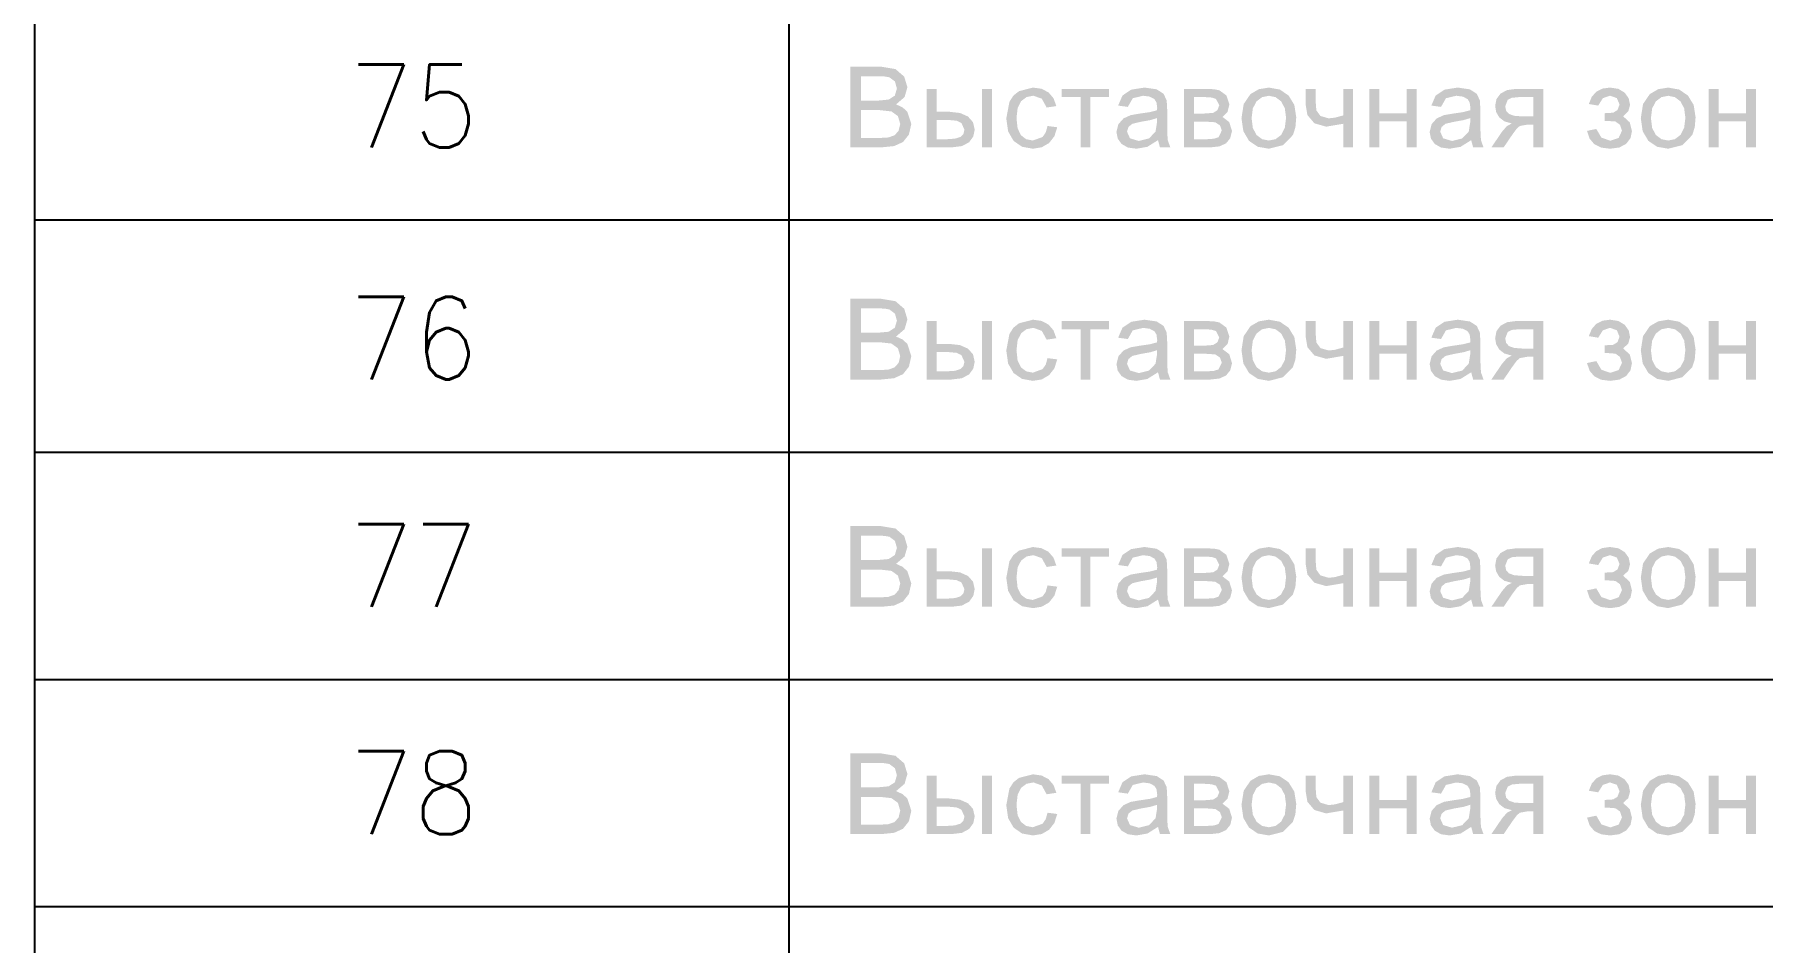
# Model space of a CAD drawing. Header units: millimetres. Extents: x 0 to 420, y 0 to 297.
# Drawn here: x 28.91 to 44.04, y 95.19 to 103.14 of the extents above; entities that cross this region are included whole.
import ezdxf

# ---------------------------------------------------------------- set-up
doc = ezdxf.new("R2010")
doc.units = ezdxf.units.MM
doc.layers.get('0').update_dxf_attribs({"linetype": 'CONTINUOUS'})
doc.styles.get("Standard").update_dxf_attribs({"font": 'STANDARD'})

msp = doc.modelspace()

# ---------------------------------------------------------------- hatches: boundary and pattern name
at = {"true_color": 0x0000fb}
h = msp.add_hatch(color=0, dxfattribs=at)
h.paths.add_polyline_path([(36.055542, 102.150333), (36.055542, 102.857542), (36.321228, 102.857542), (36.450763, 102.836045), (36.527382, 102.769899), (36.555494, 102.676744), (36.530689, 102.590754), (36.456275, 102.526813), (36.513051, 102.500768), (36.554943, 102.462321), (36.589669, 102.355385), (36.568723, 102.262781), (36.516909, 102.197186), (36.439188, 102.161908), (36.325086, 102.150333)], flags=0)
h.paths.add_polyline_path([(36.149248, 102.560437), (36.301935, 102.560437), (36.391232, 102.568705), (36.445251, 102.603432), (36.463441, 102.665719), (36.446353, 102.727455), (36.397847, 102.763836), (36.355265, 102.771277), (36.29036, 102.773757), (36.149248, 102.773757)], flags=0)
h.paths.add_polyline_path([(36.149248, 102.233566), (36.325086, 102.233566), (36.389027, 102.237425), (36.443046, 102.256166), (36.478324, 102.295854), (36.492656, 102.355385), (36.472261, 102.424287), (36.416037, 102.465077), (36.312959, 102.476652), (36.149248, 102.476652)], flags=0)
h = msp.add_hatch(color=0, dxfattribs=at)
h.paths.add_polyline_path([(37.209582, 102.662412), (37.296122, 102.662412), (37.296122, 102.150333), (37.209582, 102.150333)], flags=0)
h.paths.add_polyline_path([(36.723961, 102.662412), (36.810502, 102.662412), (36.810502, 102.462321), (36.920745, 102.462321), (37.015829, 102.45171), (37.086109, 102.420428), (37.129793, 102.370957), (37.144538, 102.305776), (37.132274, 102.2459), (37.096031, 102.195533), (37.032779, 102.161564), (36.940589, 102.150333), (36.723961, 102.150333)], flags=0)
h.paths.add_polyline_path([(36.810502, 102.221991), (36.902003, 102.221991), (36.972283, 102.226952), (37.019412, 102.241835), (37.045733, 102.267742), (37.05469, 102.305224), (37.028232, 102.364204), (36.986408, 102.384048), (36.913579, 102.390663), (36.810502, 102.390663)], flags=0)
for points in [[(37.782221, 102.337746), (37.867108, 102.326722), (37.842235, 102.247829), (37.79545, 102.188367), (37.731303, 102.15116), (37.654339, 102.138757), (37.559186, 102.155776), (37.485116, 102.207108), (37.437023, 102.290686), (37.421175, 102.404443), (37.448736, 102.549413), (37.483394, 102.603639), (37.532521, 102.642568), (37.654891, 102.673987), (37.730407, 102.663308), (37.791041, 102.631544), (37.834518, 102.580625), (37.859391, 102.51193), (37.774504, 102.499252), (37.732061, 102.576422), (37.658198, 102.602881), (37.598529, 102.590961), (37.551262, 102.555476), (37.520532, 102.494774), (37.510472, 102.407199), (37.520118, 102.317489), (37.549608, 102.256717), (37.595221, 102.221991), (37.653237, 102.210415), (37.738675, 102.241283), (37.766443, 102.28104)], [(37.905563, 102.662412), (38.32173, 102.662412), (38.32173, 102.590754), (38.156917, 102.590754), (38.156917, 102.150333), (38.070928, 102.150333), (38.070928, 102.590754), (37.905563, 102.590754)], [(40.041543, 102.662412), (40.128635, 102.662412), (40.128635, 102.565398), (40.1358, 102.474448), (40.171629, 102.425389), (40.243287, 102.404443), (40.299511, 102.410782), (40.370618, 102.43035), (40.370618, 102.662412), (40.45771, 102.662412), (40.45771, 102.150333), (40.370618, 102.150333), (40.370618, 102.357039), (40.221239, 102.331683), (40.118161, 102.361448), (40.057528, 102.433658), (40.041543, 102.528467)], [(40.600048, 102.662412), (40.68714, 102.662412), (40.68714, 102.449643), (40.92747, 102.449643), (40.92747, 102.662412), (41.014562, 102.662412), (41.014562, 102.150333), (40.92747, 102.150333), (40.92747, 102.377434), (40.68714, 102.377434), (40.68714, 102.150333), (40.600048, 102.150333)], [(42.659489, 102.381843), (42.659489, 102.449643), (42.734454, 102.454053), (42.771937, 102.477204), (42.790127, 102.525711), (42.766425, 102.581934), (42.706342, 102.602881), (42.643848, 102.581108), (42.603265, 102.51634), (42.521134, 102.53012), (42.547058, 102.593062), (42.586728, 102.638021), (42.640041, 102.664996), (42.706893, 102.673987), (42.779998, 102.662825), (42.835327, 102.629339), (42.870329, 102.580212), (42.88218, 102.522403), (42.866952, 102.465904), (42.821546, 102.422633), (42.879424, 102.369717), (42.898716, 102.293649), (42.886038, 102.231086), (42.848556, 102.181752), (42.788198, 102.149506), (42.707996, 102.138757), (42.629637, 102.148481), (42.569779, 102.177687), (42.528317, 102.226426), (42.505149, 102.294751), (42.586728, 102.311839), (42.631377, 102.235771), (42.709649, 102.208762), (42.78241, 102.233566), (42.811624, 102.296956), (42.793434, 102.34877), (42.754298, 102.376882), (42.679333, 102.382395)], [(43.570189, 102.662412), (43.657281, 102.662412), (43.657281, 102.449643), (43.897611, 102.449643), (43.897611, 102.662412), (43.984703, 102.662412), (43.984703, 102.150333), (43.897611, 102.150333), (43.897611, 102.377434), (43.657281, 102.377434), (43.657281, 102.150333), (43.570189, 102.150333)], [(37.782221, 100.305746), (37.867108, 100.294722), (37.842235, 100.215829), (37.79545, 100.156367), (37.731303, 100.11916), (37.654339, 100.106757), (37.559186, 100.123776), (37.485116, 100.175108), (37.437023, 100.258686), (37.421175, 100.372443), (37.448736, 100.517413), (37.483394, 100.571639), (37.532521, 100.610568), (37.654891, 100.641987), (37.730407, 100.631308), (37.791041, 100.599544), (37.834518, 100.548625), (37.859391, 100.47993), (37.774504, 100.467252), (37.732061, 100.544422), (37.658198, 100.570881), (37.598529, 100.558961), (37.551262, 100.523476), (37.520532, 100.462774), (37.510472, 100.375199), (37.520118, 100.285489), (37.549608, 100.224717), (37.595221, 100.189991), (37.653237, 100.178415), (37.738675, 100.209283), (37.766443, 100.24904)], [(37.905563, 100.630412), (38.32173, 100.630412), (38.32173, 100.558754), (38.156917, 100.558754), (38.156917, 100.118333), (38.070928, 100.118333), (38.070928, 100.558754), (37.905563, 100.558754)], [(40.041543, 100.630412), (40.128635, 100.630412), (40.128635, 100.533398), (40.1358, 100.442448), (40.171629, 100.393389), (40.243287, 100.372443), (40.299511, 100.378782), (40.370618, 100.39835), (40.370618, 100.630412), (40.45771, 100.630412), (40.45771, 100.118333), (40.370618, 100.118333), (40.370618, 100.325039), (40.221239, 100.299683), (40.118161, 100.329448), (40.057528, 100.401658), (40.041543, 100.496467)], [(40.600048, 100.630412), (40.68714, 100.630412), (40.68714, 100.417643), (40.92747, 100.417643), (40.92747, 100.630412), (41.014562, 100.630412), (41.014562, 100.118333), (40.92747, 100.118333), (40.92747, 100.345434), (40.68714, 100.345434), (40.68714, 100.118333), (40.600048, 100.118333)], [(42.659489, 100.349843), (42.659489, 100.417643), (42.734454, 100.422053), (42.771937, 100.445204), (42.790127, 100.493711), (42.766425, 100.549934), (42.706342, 100.570881), (42.643848, 100.549108), (42.603265, 100.48434), (42.521134, 100.49812), (42.547058, 100.561062), (42.586728, 100.606021), (42.640041, 100.632996), (42.706893, 100.641987), (42.779998, 100.630825), (42.835327, 100.597339), (42.870329, 100.548212), (42.88218, 100.490403), (42.866952, 100.433904), (42.821546, 100.390633), (42.879424, 100.337717), (42.898716, 100.261649), (42.886038, 100.199086), (42.848556, 100.149752), (42.788198, 100.117506), (42.707996, 100.106757), (42.629637, 100.116481), (42.569779, 100.145687), (42.528317, 100.194426), (42.505149, 100.262751), (42.586728, 100.279839), (42.631377, 100.203771), (42.709649, 100.176762), (42.78241, 100.201566), (42.811624, 100.264956), (42.793434, 100.31677), (42.754298, 100.344882), (42.679333, 100.350395)], [(43.570189, 100.630412), (43.657281, 100.630412), (43.657281, 100.417643), (43.897611, 100.417643), (43.897611, 100.630412), (43.984703, 100.630412), (43.984703, 100.118333), (43.897611, 100.118333), (43.897611, 100.345434), (43.657281, 100.345434), (43.657281, 100.118333), (43.570189, 100.118333)], [(37.782221, 98.316079), (37.867108, 98.305055), (37.842235, 98.226162), (37.79545, 98.1667), (37.731303, 98.129493), (37.654339, 98.117091), (37.559186, 98.13411), (37.485116, 98.185441), (37.437023, 98.269019), (37.421175, 98.382777), (37.448736, 98.527746), (37.483394, 98.581972), (37.532521, 98.620902), (37.654891, 98.652321), (37.730407, 98.641641), (37.791041, 98.609877), (37.834518, 98.558959), (37.859391, 98.490263), (37.774504, 98.477586), (37.732061, 98.554756), (37.658198, 98.581214), (37.598529, 98.569294), (37.551262, 98.53381), (37.520532, 98.473107), (37.510472, 98.385533), (37.520118, 98.295822), (37.549608, 98.235051), (37.595221, 98.200324), (37.653237, 98.188749), (37.738675, 98.219617), (37.766443, 98.259373)], [(37.905563, 98.640745), (38.32173, 98.640745), (38.32173, 98.569087), (38.156917, 98.569087), (38.156917, 98.128666), (38.070928, 98.128666), (38.070928, 98.569087), (37.905563, 98.569087)], [(40.041543, 98.640745), (40.128635, 98.640745), (40.128635, 98.543731), (40.1358, 98.452781), (40.171629, 98.403723), (40.243287, 98.382777), (40.299511, 98.389115), (40.370618, 98.408684), (40.370618, 98.640745), (40.45771, 98.640745), (40.45771, 98.128666), (40.370618, 98.128666), (40.370618, 98.335372), (40.221239, 98.310016), (40.118161, 98.339782), (40.057528, 98.411991), (40.041543, 98.5068)], [(40.600048, 98.640745), (40.68714, 98.640745), (40.68714, 98.427976), (40.92747, 98.427976), (40.92747, 98.640745), (41.014562, 98.640745), (41.014562, 98.128666), (40.92747, 98.128666), (40.92747, 98.355767), (40.68714, 98.355767), (40.68714, 98.128666), (40.600048, 98.128666)], [(42.659489, 98.360177), (42.659489, 98.427976), (42.734454, 98.432386), (42.771937, 98.455537), (42.790127, 98.504044), (42.766425, 98.560268), (42.706342, 98.581214), (42.643848, 98.559441), (42.603265, 98.494673), (42.521134, 98.508454), (42.547058, 98.571395), (42.586728, 98.616354), (42.640041, 98.643329), (42.706893, 98.652321), (42.779998, 98.641159), (42.835327, 98.607672), (42.870329, 98.558545), (42.88218, 98.500737), (42.866952, 98.444237), (42.821546, 98.400967), (42.879424, 98.34805), (42.898716, 98.271982), (42.886038, 98.209419), (42.848556, 98.160086), (42.788198, 98.127839), (42.707996, 98.117091), (42.629637, 98.126815), (42.569779, 98.15602), (42.528317, 98.20476), (42.505149, 98.273085), (42.586728, 98.290172), (42.631377, 98.214105), (42.709649, 98.187095), (42.78241, 98.2119), (42.811624, 98.27529), (42.793434, 98.327104), (42.754298, 98.355216), (42.679333, 98.360728)], [(43.570189, 98.640745), (43.657281, 98.640745), (43.657281, 98.427976), (43.897611, 98.427976), (43.897611, 98.640745), (43.984703, 98.640745), (43.984703, 98.128666), (43.897611, 98.128666), (43.897611, 98.355767), (43.657281, 98.355767), (43.657281, 98.128666), (43.570189, 98.128666)], [(37.782221, 96.326413), (37.867108, 96.315389), (37.842235, 96.236496), (37.79545, 96.177033), (37.731303, 96.139826), (37.654339, 96.127424), (37.559186, 96.144443), (37.485116, 96.195775), (37.437023, 96.279353), (37.421175, 96.39311), (37.448736, 96.538079), (37.483394, 96.592305), (37.532521, 96.631235), (37.654891, 96.662654), (37.730407, 96.651974), (37.791041, 96.620211), (37.834518, 96.569292), (37.859391, 96.500597), (37.774504, 96.487919), (37.732061, 96.565089), (37.658198, 96.591547), (37.598529, 96.579627), (37.551262, 96.544143), (37.520532, 96.48344), (37.510472, 96.395866), (37.520118, 96.306156), (37.549608, 96.245384), (37.595221, 96.210658), (37.653237, 96.199082), (37.738675, 96.22995), (37.766443, 96.269707)], [(37.905563, 96.651079), (38.32173, 96.651079), (38.32173, 96.579421), (38.156917, 96.579421), (38.156917, 96.139), (38.070928, 96.139), (38.070928, 96.579421), (37.905563, 96.579421)], [(40.041543, 96.651079), (40.128635, 96.651079), (40.128635, 96.554065), (40.1358, 96.463114), (40.171629, 96.414056), (40.243287, 96.39311), (40.299511, 96.399449), (40.370618, 96.419017), (40.370618, 96.651079), (40.45771, 96.651079), (40.45771, 96.139), (40.370618, 96.139), (40.370618, 96.345705), (40.221239, 96.320349), (40.118161, 96.350115), (40.057528, 96.422324), (40.041543, 96.517133)], [(40.600048, 96.651079), (40.68714, 96.651079), (40.68714, 96.43831), (40.92747, 96.43831), (40.92747, 96.651079), (41.014562, 96.651079), (41.014562, 96.139), (40.92747, 96.139), (40.92747, 96.3661), (40.68714, 96.3661), (40.68714, 96.139), (40.600048, 96.139)], [(42.659489, 96.37051), (42.659489, 96.43831), (42.734454, 96.442719), (42.771937, 96.46587), (42.790127, 96.514377), (42.766425, 96.570601), (42.706342, 96.591547), (42.643848, 96.569774), (42.603265, 96.505007), (42.521134, 96.518787), (42.547058, 96.581729), (42.586728, 96.626687), (42.640041, 96.653662), (42.706893, 96.662654), (42.779998, 96.651492), (42.835327, 96.618006), (42.870329, 96.568879), (42.88218, 96.51107), (42.866952, 96.45457), (42.821546, 96.4113), (42.879424, 96.358383), (42.898716, 96.282316), (42.886038, 96.219753), (42.848556, 96.170419), (42.788198, 96.138173), (42.707996, 96.127424), (42.629637, 96.137148), (42.569779, 96.166354), (42.528317, 96.215093), (42.505149, 96.283418), (42.586728, 96.300506), (42.631377, 96.224438), (42.709649, 96.197428), (42.78241, 96.222233), (42.811624, 96.285623), (42.793434, 96.337437), (42.754298, 96.365549), (42.679333, 96.371061)], [(43.570189, 96.651079), (43.657281, 96.651079), (43.657281, 96.43831), (43.897611, 96.43831), (43.897611, 96.651079), (43.984703, 96.651079), (43.984703, 96.139), (43.897611, 96.139), (43.897611, 96.3661), (43.657281, 96.3661), (43.657281, 96.139), (43.570189, 96.139)]]:
    msp.add_hatch(color=0, dxfattribs=at).paths.add_polyline_path(points, flags=0)
h = msp.add_hatch(color=0, dxfattribs=at)
h.paths.add_polyline_path([(38.749385, 102.213723), (38.656229, 102.155294), (38.560318, 102.138757), (38.485628, 102.149093), (38.430782, 102.180099), (38.396814, 102.226952), (38.385583, 102.285381), (38.40267, 102.353731), (38.447319, 102.403892), (38.510157, 102.432555), (38.587328, 102.445784), (38.67814, 102.459013), (38.741668, 102.47555), (38.742219, 102.49815), (38.736087, 102.543281), (38.717966, 102.573115), (38.676211, 102.594957), (38.618747, 102.602329), (38.528348, 102.580832), (38.485353, 102.504764), (38.400466, 102.51634), (38.438499, 102.604534), (38.515118, 102.655797), (38.631425, 102.673987), (38.737809, 102.658553), (38.798443, 102.619417), (38.825453, 102.560988), (38.829862, 102.480511), (38.829862, 102.364756), (38.831171, 102.266019), (38.835374, 102.211518), (38.857423, 102.150333), (38.766473, 102.150333)], flags=0)
h.paths.add_polyline_path([(38.741668, 102.407199), (38.682619, 102.389285), (38.600005, 102.374678), (38.524489, 102.357039), (38.490314, 102.328927), (38.478187, 102.287586), (38.504094, 102.229708), (38.581264, 102.206557), (38.670561, 102.228605), (38.727887, 102.288688), (38.741668, 102.37578)], flags=0)
h = msp.add_hatch(color=0, dxfattribs=at)
h.paths.add_polyline_path([(38.976667, 102.662412), (39.176758, 102.662412), (39.240906, 102.659242), (39.28645, 102.650285), (39.348186, 102.605086), (39.374093, 102.526813), (39.358659, 102.462321), (39.313459, 102.417121), (39.37299, 102.371921), (39.397244, 102.293649), (39.381603, 102.230121), (39.344879, 102.185611), (39.287001, 102.159083), (39.207626, 102.150333), (38.976667, 102.150333)], flags=0)
h.paths.add_polyline_path([(39.063759, 102.446887), (39.156363, 102.446887), (39.231879, 102.452399), (39.269362, 102.476101), (39.285898, 102.518545), (39.257235, 102.574769), (39.218306, 102.586689), (39.159119, 102.590754), (39.063759, 102.590754)], flags=0)
h.paths.add_polyline_path([(39.063759, 102.221991), (39.17786, 102.221991), (39.239941, 102.226194), (39.279284, 102.239079), (39.307947, 102.298059), (39.291962, 102.343258), (39.250621, 102.370268), (39.16849, 102.37578), (39.063759, 102.37578)], flags=0)
h = msp.add_hatch(color=0, dxfattribs=at)
h.paths.add_polyline_path([(39.480224, 102.406648), (39.499792, 102.530327), (39.559048, 102.617212), (39.632291, 102.659656), (39.720003, 102.673987), (39.815983, 102.656624), (39.892533, 102.604534), (39.942901, 102.522197), (39.959781, 102.413814), (39.95234, 102.325068), (39.930016, 102.25782), (39.844026, 102.170177), (39.720003, 102.138757), (39.622851, 102.155845), (39.54637, 102.207659), (39.496761, 102.291651)], flags=0)
h.paths.add_polyline_path([(39.56897, 102.406648), (39.579719, 102.320176), (39.611965, 102.258922), (39.660403, 102.222473), (39.720003, 102.210415), (39.779121, 102.222542), (39.82749, 102.259474), (39.859736, 102.321416), (39.870485, 102.409404), (39.859736, 102.4925), (39.82749, 102.553271), (39.779121, 102.589996), (39.720003, 102.602329), (39.660403, 102.589996), (39.611965, 102.553271), (39.579719, 102.492155)], flags=0)
h = msp.add_hatch(color=0, dxfattribs=at)
h.paths.add_polyline_path([(41.491364, 102.213723), (41.398209, 102.155294), (41.302297, 102.138757), (41.227608, 102.149093), (41.172762, 102.180099), (41.138793, 102.226952), (41.127562, 102.285381), (41.14465, 102.353731), (41.189298, 102.403892), (41.252137, 102.432555), (41.329307, 102.445784), (41.42012, 102.459013), (41.483647, 102.47555), (41.484198, 102.49815), (41.478066, 102.543281), (41.459945, 102.573115), (41.41819, 102.594957), (41.360726, 102.602329), (41.270327, 102.580832), (41.227332, 102.504764), (41.142445, 102.51634), (41.180479, 102.604534), (41.257098, 102.655797), (41.373404, 102.673987), (41.479789, 102.658553), (41.540422, 102.619417), (41.567432, 102.560988), (41.571842, 102.480511), (41.571842, 102.364756), (41.573151, 102.266019), (41.577354, 102.211518), (41.599402, 102.150333), (41.508452, 102.150333)], flags=0)
h.paths.add_polyline_path([(41.483647, 102.407199), (41.424598, 102.389285), (41.341985, 102.374678), (41.266468, 102.357039), (41.232293, 102.328927), (41.220166, 102.287586), (41.246073, 102.229708), (41.323244, 102.206557), (41.41254, 102.228605), (41.469867, 102.288688), (41.483647, 102.37578)], flags=0)
h = msp.add_hatch(color=0, dxfattribs=at)
h.paths.add_polyline_path([(42.121584, 102.662412), (42.121584, 102.150333), (42.035044, 102.150333), (42.035044, 102.349873), (41.984883, 102.349873), (41.916532, 102.337746), (41.889178, 102.31301), (41.851489, 102.26223), (41.775421, 102.150333), (41.667934, 102.150333), (41.761641, 102.288137), (41.80436, 102.337608), (41.847079, 102.359795), (41.782243, 102.378054), (41.736836, 102.413263), (41.709827, 102.45984), (41.701007, 102.513033), (41.712652, 102.573253), (41.747861, 102.621071), (41.805187, 102.652077), (41.884011, 102.662412)], flags=0)
h.paths.add_polyline_path([(42.035044, 102.590754), (41.911571, 102.590754), (41.847562, 102.584622), (41.81125, 102.5665), (41.789202, 102.510277), (41.79747, 102.470451), (41.822275, 102.443028), (41.867888, 102.426905), (41.939132, 102.421531), (42.035044, 102.421531)], flags=0)
h = msp.add_hatch(color=0, dxfattribs=at)
h.paths.add_polyline_path([(42.976349, 102.406648), (42.995917, 102.530327), (43.055173, 102.617212), (43.128415, 102.659656), (43.216128, 102.673987), (43.312108, 102.656624), (43.388658, 102.604534), (43.439025, 102.522197), (43.455906, 102.413814), (43.448465, 102.325068), (43.426141, 102.25782), (43.340151, 102.170177), (43.216128, 102.138757), (43.118976, 102.155845), (43.042495, 102.207659), (42.992885, 102.291651)], flags=0)
h.paths.add_polyline_path([(43.065095, 102.406648), (43.075843, 102.320176), (43.108089, 102.258922), (43.156527, 102.222473), (43.216128, 102.210415), (43.275245, 102.222542), (43.323615, 102.259474), (43.355861, 102.321416), (43.366609, 102.409404), (43.355861, 102.4925), (43.323615, 102.553271), (43.275245, 102.589996), (43.216128, 102.602329), (43.156527, 102.589996), (43.108089, 102.553271), (43.075843, 102.492155)], flags=0)
h = msp.add_hatch(color=0, dxfattribs=at)
h.paths.add_polyline_path([(36.055542, 100.118333), (36.055542, 100.825542), (36.321228, 100.825542), (36.450763, 100.804045), (36.527382, 100.737899), (36.555494, 100.644744), (36.530689, 100.558754), (36.456275, 100.494813), (36.513051, 100.468768), (36.554943, 100.430321), (36.589669, 100.323385), (36.568723, 100.230781), (36.516909, 100.165186), (36.439188, 100.129908), (36.325086, 100.118333)], flags=0)
h.paths.add_polyline_path([(36.149248, 100.528437), (36.301935, 100.528437), (36.391232, 100.536705), (36.445251, 100.571432), (36.463441, 100.633719), (36.446353, 100.695455), (36.397847, 100.731836), (36.355265, 100.739277), (36.29036, 100.741757), (36.149248, 100.741757)], flags=0)
h.paths.add_polyline_path([(36.149248, 100.201566), (36.325086, 100.201566), (36.389027, 100.205425), (36.443046, 100.224166), (36.478324, 100.263854), (36.492656, 100.323385), (36.472261, 100.392287), (36.416037, 100.433077), (36.312959, 100.444652), (36.149248, 100.444652)], flags=0)
h = msp.add_hatch(color=0, dxfattribs=at)
h.paths.add_polyline_path([(37.209582, 100.630412), (37.296122, 100.630412), (37.296122, 100.118333), (37.209582, 100.118333)], flags=0)
h.paths.add_polyline_path([(36.723961, 100.630412), (36.810502, 100.630412), (36.810502, 100.430321), (36.920745, 100.430321), (37.015829, 100.41971), (37.086109, 100.388428), (37.129793, 100.338957), (37.144538, 100.273776), (37.132274, 100.2139), (37.096031, 100.163533), (37.032779, 100.129564), (36.940589, 100.118333), (36.723961, 100.118333)], flags=0)
h.paths.add_polyline_path([(36.810502, 100.189991), (36.902003, 100.189991), (36.972283, 100.194952), (37.019412, 100.209835), (37.045733, 100.235742), (37.05469, 100.273224), (37.028232, 100.332204), (36.986408, 100.352048), (36.913579, 100.358663), (36.810502, 100.358663)], flags=0)
h = msp.add_hatch(color=0, dxfattribs=at)
h.paths.add_polyline_path([(38.749385, 100.181723), (38.656229, 100.123294), (38.560318, 100.106757), (38.485628, 100.117093), (38.430782, 100.148099), (38.396814, 100.194952), (38.385583, 100.253381), (38.40267, 100.321731), (38.447319, 100.371892), (38.510157, 100.400555), (38.587328, 100.413784), (38.67814, 100.427013), (38.741668, 100.44355), (38.742219, 100.46615), (38.736087, 100.511281), (38.717966, 100.541115), (38.676211, 100.562957), (38.618747, 100.570329), (38.528348, 100.548832), (38.485353, 100.472764), (38.400466, 100.48434), (38.438499, 100.572534), (38.515118, 100.623797), (38.631425, 100.641987), (38.737809, 100.626553), (38.798443, 100.587417), (38.825453, 100.528988), (38.829862, 100.448511), (38.829862, 100.332756), (38.831171, 100.234019), (38.835374, 100.179518), (38.857423, 100.118333), (38.766473, 100.118333)], flags=0)
h.paths.add_polyline_path([(38.741668, 100.375199), (38.682619, 100.357285), (38.600005, 100.342678), (38.524489, 100.325039), (38.490314, 100.296927), (38.478187, 100.255586), (38.504094, 100.197708), (38.581264, 100.174557), (38.670561, 100.196606), (38.727887, 100.256688), (38.741668, 100.34378)], flags=0)
h = msp.add_hatch(color=0, dxfattribs=at)
h.paths.add_polyline_path([(38.976667, 100.630412), (39.176758, 100.630412), (39.240906, 100.627242), (39.28645, 100.618285), (39.348186, 100.573086), (39.374093, 100.494813), (39.358659, 100.430321), (39.313459, 100.385121), (39.37299, 100.339921), (39.397244, 100.261649), (39.381603, 100.198121), (39.344879, 100.153611), (39.287001, 100.127083), (39.207626, 100.118333), (38.976667, 100.118333)], flags=0)
h.paths.add_polyline_path([(39.063759, 100.414887), (39.156363, 100.414887), (39.231879, 100.420399), (39.269362, 100.444101), (39.285898, 100.486545), (39.257235, 100.542769), (39.218306, 100.554689), (39.159119, 100.558754), (39.063759, 100.558754)], flags=0)
h.paths.add_polyline_path([(39.063759, 100.189991), (39.17786, 100.189991), (39.239941, 100.194194), (39.279284, 100.207079), (39.307947, 100.266059), (39.291962, 100.311258), (39.250621, 100.338268), (39.16849, 100.34378), (39.063759, 100.34378)], flags=0)
h = msp.add_hatch(color=0, dxfattribs=at)
h.paths.add_polyline_path([(39.480224, 100.374648), (39.499792, 100.498327), (39.559048, 100.585212), (39.632291, 100.627656), (39.720003, 100.641987), (39.815983, 100.624624), (39.892533, 100.572534), (39.942901, 100.490197), (39.959781, 100.381814), (39.95234, 100.293068), (39.930016, 100.22582), (39.844026, 100.138177), (39.720003, 100.106757), (39.622851, 100.123845), (39.54637, 100.175659), (39.496761, 100.259651)], flags=0)
h.paths.add_polyline_path([(39.56897, 100.374648), (39.579719, 100.288176), (39.611965, 100.226922), (39.660403, 100.190473), (39.720003, 100.178415), (39.779121, 100.190542), (39.82749, 100.227474), (39.859736, 100.289416), (39.870485, 100.377404), (39.859736, 100.4605), (39.82749, 100.521271), (39.779121, 100.557996), (39.720003, 100.570329), (39.660403, 100.557996), (39.611965, 100.521271), (39.579719, 100.460155)], flags=0)
h = msp.add_hatch(color=0, dxfattribs=at)
h.paths.add_polyline_path([(41.491364, 100.181723), (41.398209, 100.123294), (41.302297, 100.106757), (41.227608, 100.117093), (41.172762, 100.148099), (41.138793, 100.194952), (41.127562, 100.253381), (41.14465, 100.321731), (41.189298, 100.371892), (41.252137, 100.400555), (41.329307, 100.413784), (41.42012, 100.427013), (41.483647, 100.44355), (41.484198, 100.46615), (41.478066, 100.511281), (41.459945, 100.541115), (41.41819, 100.562957), (41.360726, 100.570329), (41.270327, 100.548832), (41.227332, 100.472764), (41.142445, 100.48434), (41.180479, 100.572534), (41.257098, 100.623797), (41.373404, 100.641987), (41.479789, 100.626553), (41.540422, 100.587417), (41.567432, 100.528988), (41.571842, 100.448511), (41.571842, 100.332756), (41.573151, 100.234019), (41.577354, 100.179518), (41.599402, 100.118333), (41.508452, 100.118333)], flags=0)
h.paths.add_polyline_path([(41.483647, 100.375199), (41.424598, 100.357285), (41.341985, 100.342678), (41.266468, 100.325039), (41.232293, 100.296927), (41.220166, 100.255586), (41.246073, 100.197708), (41.323244, 100.174557), (41.41254, 100.196606), (41.469867, 100.256688), (41.483647, 100.34378)], flags=0)
h = msp.add_hatch(color=0, dxfattribs=at)
h.paths.add_polyline_path([(42.121584, 100.630412), (42.121584, 100.118333), (42.035044, 100.118333), (42.035044, 100.317873), (41.984883, 100.317873), (41.916532, 100.305746), (41.889178, 100.28101), (41.851489, 100.23023), (41.775421, 100.118333), (41.667934, 100.118333), (41.761641, 100.256137), (41.80436, 100.305608), (41.847079, 100.327795), (41.782243, 100.346054), (41.736836, 100.381263), (41.709827, 100.42784), (41.701007, 100.481033), (41.712652, 100.541253), (41.747861, 100.589071), (41.805187, 100.620077), (41.884011, 100.630412)], flags=0)
h.paths.add_polyline_path([(42.035044, 100.558754), (41.911571, 100.558754), (41.847562, 100.552622), (41.81125, 100.5345), (41.789202, 100.478277), (41.79747, 100.438451), (41.822275, 100.411028), (41.867888, 100.394905), (41.939132, 100.389531), (42.035044, 100.389531)], flags=0)
h = msp.add_hatch(color=0, dxfattribs=at)
h.paths.add_polyline_path([(42.976349, 100.374648), (42.995917, 100.498327), (43.055173, 100.585212), (43.128415, 100.627656), (43.216128, 100.641987), (43.312108, 100.624624), (43.388658, 100.572534), (43.439025, 100.490197), (43.455906, 100.381814), (43.448465, 100.293068), (43.426141, 100.22582), (43.340151, 100.138177), (43.216128, 100.106757), (43.118976, 100.123845), (43.042495, 100.175659), (42.992885, 100.259651)], flags=0)
h.paths.add_polyline_path([(43.065095, 100.374648), (43.075843, 100.288176), (43.108089, 100.226922), (43.156527, 100.190473), (43.216128, 100.178415), (43.275245, 100.190542), (43.323615, 100.227474), (43.355861, 100.289416), (43.366609, 100.377404), (43.355861, 100.4605), (43.323615, 100.521271), (43.275245, 100.557996), (43.216128, 100.570329), (43.156527, 100.557996), (43.108089, 100.521271), (43.075843, 100.460155)], flags=0)
h = msp.add_hatch(color=0, dxfattribs=at)
h.paths.add_polyline_path([(36.055542, 98.128666), (36.055542, 98.835875), (36.321228, 98.835875), (36.450763, 98.814378), (36.527382, 98.748232), (36.555494, 98.655077), (36.530689, 98.569087), (36.456275, 98.505146), (36.513051, 98.479101), (36.554943, 98.440654), (36.589669, 98.333718), (36.568723, 98.241114), (36.516909, 98.17552), (36.439188, 98.140242), (36.325086, 98.128666)], flags=0)
h.paths.add_polyline_path([(36.149248, 98.53877), (36.301935, 98.53877), (36.391232, 98.547039), (36.445251, 98.581765), (36.463441, 98.644053), (36.446353, 98.705789), (36.397847, 98.742169), (36.355265, 98.74961), (36.29036, 98.752091), (36.149248, 98.752091)], flags=0)
h.paths.add_polyline_path([(36.149248, 98.2119), (36.325086, 98.2119), (36.389027, 98.215758), (36.443046, 98.2345), (36.478324, 98.274187), (36.492656, 98.333718), (36.472261, 98.40262), (36.416037, 98.44341), (36.312959, 98.454986), (36.149248, 98.454986)], flags=0)
h = msp.add_hatch(color=0, dxfattribs=at)
h.paths.add_polyline_path([(37.209582, 98.640745), (37.296122, 98.640745), (37.296122, 98.128666), (37.209582, 98.128666)], flags=0)
h.paths.add_polyline_path([(36.723961, 98.640745), (36.810502, 98.640745), (36.810502, 98.440654), (36.920745, 98.440654), (37.015829, 98.430043), (37.086109, 98.398762), (37.129793, 98.34929), (37.144538, 98.284109), (37.132274, 98.224233), (37.096031, 98.173866), (37.032779, 98.139897), (36.940589, 98.128666), (36.723961, 98.128666)], flags=0)
h.paths.add_polyline_path([(36.810502, 98.200324), (36.902003, 98.200324), (36.972283, 98.205285), (37.019412, 98.220168), (37.045733, 98.246075), (37.05469, 98.283558), (37.028232, 98.342538), (36.986408, 98.362382), (36.913579, 98.368996), (36.810502, 98.368996)], flags=0)
h = msp.add_hatch(color=0, dxfattribs=at)
h.paths.add_polyline_path([(38.749385, 98.192056), (38.656229, 98.133627), (38.560318, 98.117091), (38.485628, 98.127426), (38.430782, 98.158432), (38.396814, 98.205285), (38.385583, 98.263714), (38.40267, 98.332065), (38.447319, 98.382225), (38.510157, 98.410888), (38.587328, 98.424118), (38.67814, 98.437347), (38.741668, 98.453883), (38.742219, 98.476483), (38.736087, 98.521614), (38.717966, 98.551448), (38.676211, 98.57329), (38.618747, 98.580663), (38.528348, 98.559165), (38.485353, 98.483098), (38.400466, 98.494673), (38.438499, 98.582868), (38.515118, 98.634131), (38.631425, 98.652321), (38.737809, 98.636887), (38.798443, 98.59775), (38.825453, 98.539322), (38.829862, 98.458844), (38.829862, 98.343089), (38.831171, 98.244353), (38.835374, 98.189851), (38.857423, 98.128666), (38.766473, 98.128666)], flags=0)
h.paths.add_polyline_path([(38.741668, 98.385533), (38.682619, 98.367618), (38.600005, 98.353011), (38.524489, 98.335372), (38.490314, 98.30726), (38.478187, 98.265919), (38.504094, 98.208041), (38.581264, 98.18489), (38.670561, 98.206939), (38.727887, 98.267021), (38.741668, 98.354113)], flags=0)
h = msp.add_hatch(color=0, dxfattribs=at)
h.paths.add_polyline_path([(38.976667, 98.640745), (39.176758, 98.640745), (39.240906, 98.637576), (39.28645, 98.628619), (39.348186, 98.583419), (39.374093, 98.505146), (39.358659, 98.440654), (39.313459, 98.395454), (39.37299, 98.350255), (39.397244, 98.271982), (39.381603, 98.208455), (39.344879, 98.163944), (39.287001, 98.137417), (39.207626, 98.128666), (38.976667, 98.128666)], flags=0)
h.paths.add_polyline_path([(39.063759, 98.42522), (39.156363, 98.42522), (39.231879, 98.430732), (39.269362, 98.454435), (39.285898, 98.496878), (39.257235, 98.553102), (39.218306, 98.565022), (39.159119, 98.569087), (39.063759, 98.569087)], flags=0)
h.paths.add_polyline_path([(39.063759, 98.200324), (39.17786, 98.200324), (39.239941, 98.204527), (39.279284, 98.217412), (39.307947, 98.276392), (39.291962, 98.321592), (39.250621, 98.348601), (39.16849, 98.354113), (39.063759, 98.354113)], flags=0)
h = msp.add_hatch(color=0, dxfattribs=at)
h.paths.add_polyline_path([(39.480224, 98.384981), (39.499792, 98.50866), (39.559048, 98.595546), (39.632291, 98.637989), (39.720003, 98.652321), (39.815983, 98.634958), (39.892533, 98.582868), (39.942901, 98.50053), (39.959781, 98.392147), (39.95234, 98.303402), (39.930016, 98.236153), (39.844026, 98.14851), (39.720003, 98.117091), (39.622851, 98.134178), (39.54637, 98.185993), (39.496761, 98.269984)], flags=0)
h.paths.add_polyline_path([(39.56897, 98.384981), (39.579719, 98.298509), (39.611965, 98.237256), (39.660403, 98.200807), (39.720003, 98.188749), (39.779121, 98.200875), (39.82749, 98.237807), (39.859736, 98.29975), (39.870485, 98.387737), (39.859736, 98.470833), (39.82749, 98.531605), (39.779121, 98.568329), (39.720003, 98.580663), (39.660403, 98.568329), (39.611965, 98.531605), (39.579719, 98.470489)], flags=0)
h = msp.add_hatch(color=0, dxfattribs=at)
h.paths.add_polyline_path([(41.491364, 98.192056), (41.398209, 98.133627), (41.302297, 98.117091), (41.227608, 98.127426), (41.172762, 98.158432), (41.138793, 98.205285), (41.127562, 98.263714), (41.14465, 98.332065), (41.189298, 98.382225), (41.252137, 98.410888), (41.329307, 98.424118), (41.42012, 98.437347), (41.483647, 98.453883), (41.484198, 98.476483), (41.478066, 98.521614), (41.459945, 98.551448), (41.41819, 98.57329), (41.360726, 98.580663), (41.270327, 98.559165), (41.227332, 98.483098), (41.142445, 98.494673), (41.180479, 98.582868), (41.257098, 98.634131), (41.373404, 98.652321), (41.479789, 98.636887), (41.540422, 98.59775), (41.567432, 98.539322), (41.571842, 98.458844), (41.571842, 98.343089), (41.573151, 98.244353), (41.577354, 98.189851), (41.599402, 98.128666), (41.508452, 98.128666)], flags=0)
h.paths.add_polyline_path([(41.483647, 98.385533), (41.424598, 98.367618), (41.341985, 98.353011), (41.266468, 98.335372), (41.232293, 98.30726), (41.220166, 98.265919), (41.246073, 98.208041), (41.323244, 98.18489), (41.41254, 98.206939), (41.469867, 98.267021), (41.483647, 98.354113)], flags=0)
h = msp.add_hatch(color=0, dxfattribs=at)
h.paths.add_polyline_path([(42.121584, 98.640745), (42.121584, 98.128666), (42.035044, 98.128666), (42.035044, 98.328206), (41.984883, 98.328206), (41.916532, 98.316079), (41.889178, 98.291344), (41.851489, 98.240563), (41.775421, 98.128666), (41.667934, 98.128666), (41.761641, 98.26647), (41.80436, 98.315942), (41.847079, 98.338128), (41.782243, 98.356387), (41.736836, 98.391596), (41.709827, 98.438174), (41.701007, 98.491366), (41.712652, 98.551586), (41.747861, 98.599404), (41.805187, 98.63041), (41.884011, 98.640745)], flags=0)
h.paths.add_polyline_path([(42.035044, 98.569087), (41.911571, 98.569087), (41.847562, 98.562955), (41.81125, 98.544834), (41.789202, 98.48861), (41.79747, 98.448785), (41.822275, 98.421362), (41.867888, 98.405239), (41.939132, 98.399864), (42.035044, 98.399864)], flags=0)
h = msp.add_hatch(color=0, dxfattribs=at)
h.paths.add_polyline_path([(42.976349, 98.384981), (42.995917, 98.50866), (43.055173, 98.595546), (43.128415, 98.637989), (43.216128, 98.652321), (43.312108, 98.634958), (43.388658, 98.582868), (43.439025, 98.50053), (43.455906, 98.392147), (43.448465, 98.303402), (43.426141, 98.236153), (43.340151, 98.14851), (43.216128, 98.117091), (43.118976, 98.134178), (43.042495, 98.185993), (42.992885, 98.269984)], flags=0)
h.paths.add_polyline_path([(43.065095, 98.384981), (43.075843, 98.298509), (43.108089, 98.237256), (43.156527, 98.200807), (43.216128, 98.188749), (43.275245, 98.200875), (43.323615, 98.237807), (43.355861, 98.29975), (43.366609, 98.387737), (43.355861, 98.470833), (43.323615, 98.531605), (43.275245, 98.568329), (43.216128, 98.580663), (43.156527, 98.568329), (43.108089, 98.531605), (43.075843, 98.470489)], flags=0)
h = msp.add_hatch(color=0, dxfattribs=at)
h.paths.add_polyline_path([(36.055542, 96.139), (36.055542, 96.846209), (36.321228, 96.846209), (36.450763, 96.824711), (36.527382, 96.758566), (36.555494, 96.66541), (36.530689, 96.579421), (36.456275, 96.51548), (36.513051, 96.489435), (36.554943, 96.450987), (36.589669, 96.344052), (36.568723, 96.251448), (36.516909, 96.185853), (36.439188, 96.150575), (36.325086, 96.139)], flags=0)
h.paths.add_polyline_path([(36.149248, 96.549104), (36.301935, 96.549104), (36.391232, 96.557372), (36.445251, 96.592099), (36.463441, 96.654386), (36.446353, 96.716122), (36.397847, 96.752502), (36.355265, 96.759944), (36.29036, 96.762424), (36.149248, 96.762424)], flags=0)
h.paths.add_polyline_path([(36.149248, 96.222233), (36.325086, 96.222233), (36.389027, 96.226092), (36.443046, 96.244833), (36.478324, 96.28452), (36.492656, 96.344052), (36.472261, 96.412954), (36.416037, 96.453744), (36.312959, 96.465319), (36.149248, 96.465319)], flags=0)
h = msp.add_hatch(color=0, dxfattribs=at)
h.paths.add_polyline_path([(37.209582, 96.651079), (37.296122, 96.651079), (37.296122, 96.139), (37.209582, 96.139)], flags=0)
h.paths.add_polyline_path([(36.723961, 96.651079), (36.810502, 96.651079), (36.810502, 96.450987), (36.920745, 96.450987), (37.015829, 96.440377), (37.086109, 96.409095), (37.129793, 96.359624), (37.144538, 96.294442), (37.132274, 96.234567), (37.096031, 96.184199), (37.032779, 96.150231), (36.940589, 96.139), (36.723961, 96.139)], flags=0)
h.paths.add_polyline_path([(36.810502, 96.210658), (36.902003, 96.210658), (36.972283, 96.215619), (37.019412, 96.230501), (37.045733, 96.256408), (37.05469, 96.293891), (37.028232, 96.352871), (36.986408, 96.372715), (36.913579, 96.379329), (36.810502, 96.379329)], flags=0)
h = msp.add_hatch(color=0, dxfattribs=at)
h.paths.add_polyline_path([(38.749385, 96.202389), (38.656229, 96.143961), (38.560318, 96.127424), (38.485628, 96.137759), (38.430782, 96.168765), (38.396814, 96.215619), (38.385583, 96.274047), (38.40267, 96.342398), (38.447319, 96.392559), (38.510157, 96.421222), (38.587328, 96.434451), (38.67814, 96.44768), (38.741668, 96.464217), (38.742219, 96.486816), (38.736087, 96.531947), (38.717966, 96.561782), (38.676211, 96.583624), (38.618747, 96.590996), (38.528348, 96.569499), (38.485353, 96.493431), (38.400466, 96.505007), (38.438499, 96.593201), (38.515118, 96.644464), (38.631425, 96.662654), (38.737809, 96.64722), (38.798443, 96.608084), (38.825453, 96.549655), (38.829862, 96.469178), (38.829862, 96.353422), (38.831171, 96.254686), (38.835374, 96.200185), (38.857423, 96.139), (38.766473, 96.139)], flags=0)
h.paths.add_polyline_path([(38.741668, 96.395866), (38.682619, 96.377951), (38.600005, 96.363344), (38.524489, 96.345705), (38.490314, 96.317593), (38.478187, 96.276252), (38.504094, 96.218375), (38.581264, 96.195224), (38.670561, 96.217272), (38.727887, 96.277355), (38.741668, 96.364447)], flags=0)
h = msp.add_hatch(color=0, dxfattribs=at)
h.paths.add_polyline_path([(38.976667, 96.651079), (39.176758, 96.651079), (39.240906, 96.647909), (39.28645, 96.638952), (39.348186, 96.593752), (39.374093, 96.51548), (39.358659, 96.450987), (39.313459, 96.405788), (39.37299, 96.360588), (39.397244, 96.282316), (39.381603, 96.218788), (39.344879, 96.174277), (39.287001, 96.14775), (39.207626, 96.139), (38.976667, 96.139)], flags=0)
h.paths.add_polyline_path([(39.063759, 96.435553), (39.156363, 96.435553), (39.231879, 96.441066), (39.269362, 96.464768), (39.285898, 96.507211), (39.257235, 96.563435), (39.218306, 96.575355), (39.159119, 96.579421), (39.063759, 96.579421)], flags=0)
h.paths.add_polyline_path([(39.063759, 96.210658), (39.17786, 96.210658), (39.239941, 96.214861), (39.279284, 96.227745), (39.307947, 96.286725), (39.291962, 96.331925), (39.250621, 96.358935), (39.16849, 96.364447), (39.063759, 96.364447)], flags=0)
h = msp.add_hatch(color=0, dxfattribs=at)
h.paths.add_polyline_path([(39.480224, 96.395315), (39.499792, 96.518994), (39.559048, 96.605879), (39.632291, 96.648323), (39.720003, 96.662654), (39.815983, 96.645291), (39.892533, 96.593201), (39.942901, 96.510863), (39.959781, 96.402481), (39.95234, 96.313735), (39.930016, 96.246487), (39.844026, 96.158843), (39.720003, 96.127424), (39.622851, 96.144512), (39.54637, 96.196326), (39.496761, 96.280317)], flags=0)
h.paths.add_polyline_path([(39.56897, 96.395315), (39.579719, 96.308843), (39.611965, 96.247589), (39.660403, 96.21114), (39.720003, 96.199082), (39.779121, 96.211209), (39.82749, 96.24814), (39.859736, 96.310083), (39.870485, 96.398071), (39.859736, 96.481166), (39.82749, 96.541938), (39.779121, 96.578663), (39.720003, 96.590996), (39.660403, 96.578663), (39.611965, 96.541938), (39.579719, 96.480822)], flags=0)
h = msp.add_hatch(color=0, dxfattribs=at)
h.paths.add_polyline_path([(41.491364, 96.202389), (41.398209, 96.143961), (41.302297, 96.127424), (41.227608, 96.137759), (41.172762, 96.168765), (41.138793, 96.215619), (41.127562, 96.274047), (41.14465, 96.342398), (41.189298, 96.392559), (41.252137, 96.421222), (41.329307, 96.434451), (41.42012, 96.44768), (41.483647, 96.464217), (41.484198, 96.486816), (41.478066, 96.531947), (41.459945, 96.561782), (41.41819, 96.583624), (41.360726, 96.590996), (41.270327, 96.569499), (41.227332, 96.493431), (41.142445, 96.505007), (41.180479, 96.593201), (41.257098, 96.644464), (41.373404, 96.662654), (41.479789, 96.64722), (41.540422, 96.608084), (41.567432, 96.549655), (41.571842, 96.469178), (41.571842, 96.353422), (41.573151, 96.254686), (41.577354, 96.200185), (41.599402, 96.139), (41.508452, 96.139)], flags=0)
h.paths.add_polyline_path([(41.483647, 96.395866), (41.424598, 96.377951), (41.341985, 96.363344), (41.266468, 96.345705), (41.232293, 96.317593), (41.220166, 96.276252), (41.246073, 96.218375), (41.323244, 96.195224), (41.41254, 96.217272), (41.469867, 96.277355), (41.483647, 96.364447)], flags=0)
h = msp.add_hatch(color=0, dxfattribs=at)
h.paths.add_polyline_path([(42.121584, 96.651079), (42.121584, 96.139), (42.035044, 96.139), (42.035044, 96.33854), (41.984883, 96.33854), (41.916532, 96.326413), (41.889178, 96.301677), (41.851489, 96.250896), (41.775421, 96.139), (41.667934, 96.139), (41.761641, 96.276803), (41.80436, 96.326275), (41.847079, 96.348461), (41.782243, 96.36672), (41.736836, 96.401929), (41.709827, 96.448507), (41.701007, 96.501699), (41.712652, 96.56192), (41.747861, 96.609737), (41.805187, 96.640743), (41.884011, 96.651079)], flags=0)
h.paths.add_polyline_path([(42.035044, 96.579421), (41.911571, 96.579421), (41.847562, 96.573288), (41.81125, 96.555167), (41.789202, 96.498943), (41.79747, 96.459118), (41.822275, 96.431695), (41.867888, 96.415572), (41.939132, 96.410198), (42.035044, 96.410198)], flags=0)
h = msp.add_hatch(color=0, dxfattribs=at)
h.paths.add_polyline_path([(42.976349, 96.395315), (42.995917, 96.518994), (43.055173, 96.605879), (43.128415, 96.648323), (43.216128, 96.662654), (43.312108, 96.645291), (43.388658, 96.593201), (43.439025, 96.510863), (43.455906, 96.402481), (43.448465, 96.313735), (43.426141, 96.246487), (43.340151, 96.158843), (43.216128, 96.127424), (43.118976, 96.144512), (43.042495, 96.196326), (42.992885, 96.280317)], flags=0)
h.paths.add_polyline_path([(43.065095, 96.395315), (43.075843, 96.308843), (43.108089, 96.247589), (43.156527, 96.21114), (43.216128, 96.199082), (43.275245, 96.211209), (43.323615, 96.24814), (43.355861, 96.310083), (43.366609, 96.398071), (43.355861, 96.481166), (43.323615, 96.541938), (43.275245, 96.578663), (43.216128, 96.590996), (43.156527, 96.578663), (43.108089, 96.541938), (43.075843, 96.480822)], flags=0)

# ---------------------------------------------------------------- linework, layer by layer
at = {"color": 0, "true_color": 0x000007}
for points in [[(28.913668, 256.116666), (28.913668, 49.403)], [(35.517668, 256.116666), (35.517668, 49.403)], [(28.913668, 101.515333), (77.681668, 101.515333)], [(28.913668, 99.483333), (77.681668, 99.483333)], [(28.913668, 97.493666), (77.681668, 97.493666)], [(28.913668, 95.504), (77.681668, 95.504)]]:
    msp.add_lwpolyline(points, dxfattribs=at)

# ---------------------------------------------------------------- texts
at = {"color": 0, "true_color": 0x0000fb, "char_height": 0.724708, "width": 0.88575423, "attachment_point": 1}
for s, insert in [('75', (31.665335, 102.875045)), ('76', (31.665335, 100.843041)), ('77', (31.665335, 98.853378)), ('78', (31.665335, 96.863715))]:
    msp.add_mtext(s, dxfattribs=dict(at, insert=insert))

doc.saveas('drawing.dxf')
